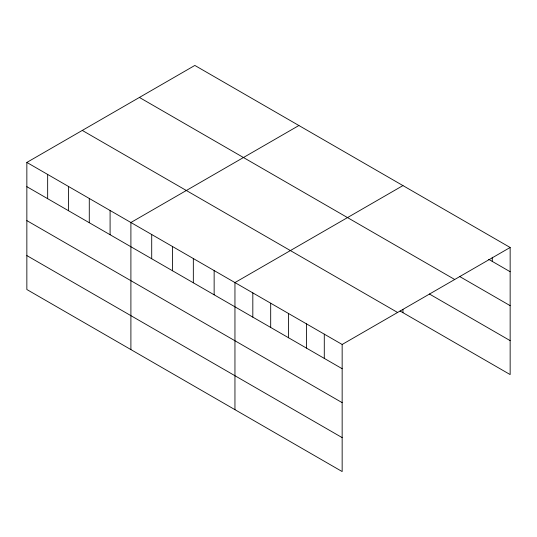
<?xml version="1.0" encoding="UTF-8"?>
<svg xmlns="http://www.w3.org/2000/svg" width="537" height="537" viewBox="0 0 537 537"><rect width="100%" height="100%" fill="white"/><g stroke="black" fill="none" stroke-linecap="round" stroke-linejoin="round"><path stroke-width="0.81" d="M26.85 162.429L342.156 344.472L342.156 471.56L26.85 289.517L26.85 162.429L194.844 65.44L510.15 247.483L510.15 374.571L400.078 311.017M298.894 125.517L130.9 222.506L130.9 349.594M402.945 185.587L234.951 282.576L234.951 409.664M342.156 344.472L510.15 247.483M488.71 259.344L510.15 271.722M459.404 276.367L510.15 305.66M139.405 97.445L454.711 279.488M429.392 294.001L510.15 340.633M82.289 130.424L397.595 312.467M26.85 186.675L342.156 368.711M26.85 220.613L342.156 402.649M26.85 255.578L342.156 437.621M492.281 257.23L492.281 261.405M402.945 309.44L402.945 312.675M324.288 334.155L324.288 358.401M306.419 323.838L306.419 348.083M288.557 313.527L288.557 337.766M270.688 303.21L270.688 327.449M252.82 292.893L252.82 317.132M214.142 270.561L214.142 294.806M193.333 258.552L193.333 282.791M172.525 246.537L172.525 270.776M151.709 234.521L151.709 258.76M110.092 210.491L110.092 234.729M89.283 198.475L89.283 222.714M68.468 186.46L68.468 210.699M47.659 174.444L47.659 198.69"/></g></svg>
